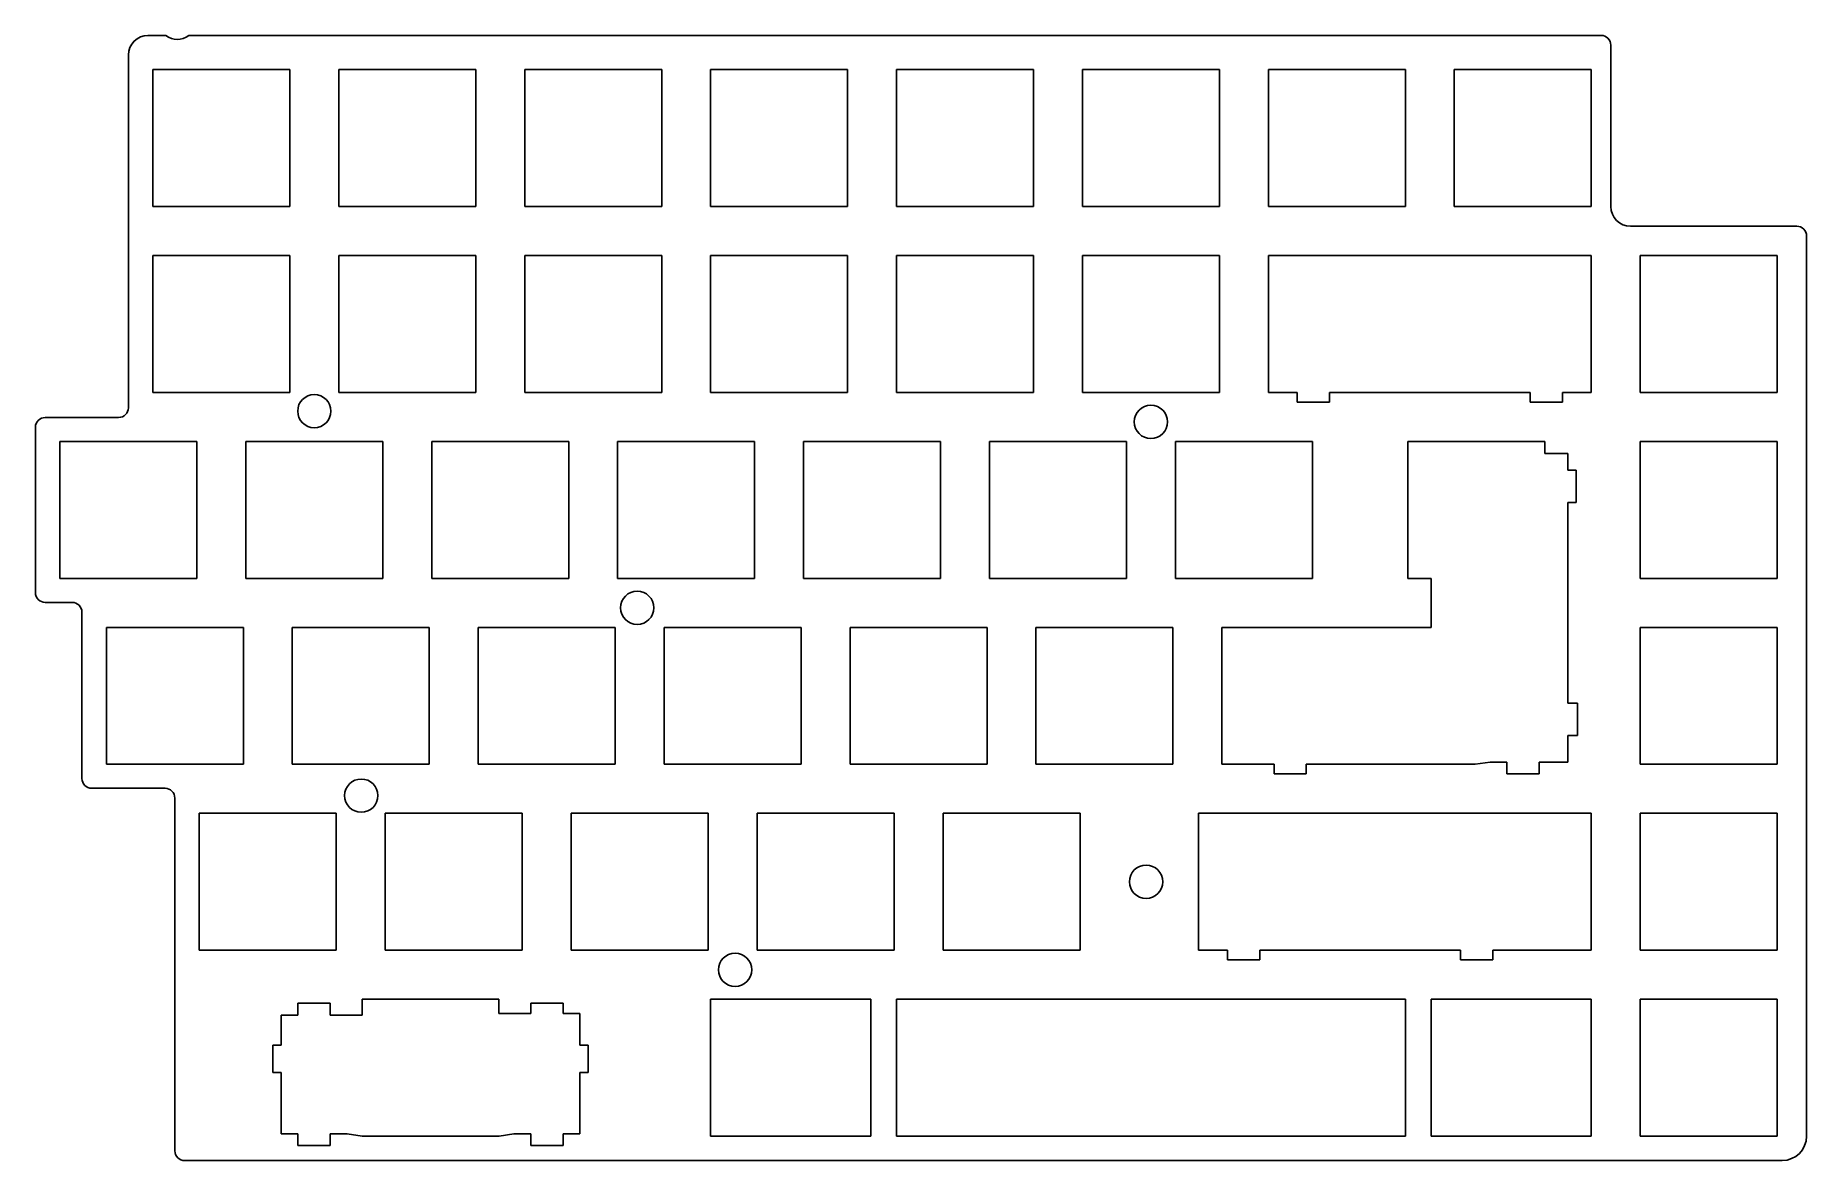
# Model space of a CAD drawing. Header units: millimetres. Extents: x -14 to 166, y 0 to 115.
import ezdxf

# ---------------------------------------------------------------- set-up
doc = ezdxf.new("R2010")
doc.units = ezdxf.units.MM

msp = doc.modelspace()

# ---------------------------------------------------------------- linework, layer by layer
at = {"color": 7, "linetype": 'Continuous', "lineweight": 25}
for p, q in [((-3, 115.0004), (-1.166705, 115.0004)), ((1.166705, 115.0004), (145.4995, 115.0004)), ((-5, 113.0004), (-5, 76.95)), ((146.4995, 114.0004), (146.4995, 97.5)), ((-2.4995, 111.5004), (-2.4995, 97.4996)), ((11.4995, 111.5004), (-2.4995, 111.5004)), ((11.4995, 97.4996), (11.4995, 111.5004)), ((16.4995, 111.5004), (16.4995, 97.4996)), ((30.5005, 111.5004), (16.4995, 111.5004)), ((30.5005, 97.4996), (30.5005, 111.5004)), ((35.4995, 111.5004), (35.4995, 97.4996)), ((49.5005, 111.5004), (35.4995, 111.5004)), ((49.5005, 97.4996), (49.5005, 111.5004)), ((54.4995, 111.5004), (54.4995, 97.4996)), ((68.4995, 111.5004), (54.4995, 111.5004)), ((68.4995, 97.4996), (68.4995, 111.5004)), ((73.5005, 111.5004), (73.5005, 97.4996)), ((87.4995, 111.5004), (73.5005, 111.5004)), ((87.4995, 97.4996), (87.4995, 111.5004)), ((92.4995, 111.5004), (92.4995, 97.4996)), ((106.5005, 111.5004), (92.4995, 111.5004)), ((106.5005, 97.4996), (106.5005, 111.5004)), ((111.5005, 111.5004), (111.5005, 97.4996)), ((125.4995, 111.5004), (111.5005, 111.5004)), ((125.4995, 97.4996), (125.4995, 111.5004)), ((130.5005, 111.5004), (130.5005, 97.4996)), ((144.4995, 111.5004), (130.5005, 111.5004)), ((144.4995, 97.4996), (144.4995, 111.5004)), ((-2.4995, 97.4996), (11.4995, 97.4996)), ((16.4995, 97.4996), (30.5005, 97.4996)), ((35.4995, 97.4996), (49.5005, 97.4996)), ((54.4995, 97.4996), (68.4995, 97.4996)), ((73.5005, 97.4996), (87.4995, 97.4996)), ((92.4995, 97.4996), (106.5005, 97.4996)), ((111.5005, 97.4996), (125.4995, 97.4996)), ((130.5005, 97.4996), (144.4995, 97.4996)), ((148.4995, 95.5), (165.5, 95.5)), ((166.5, 2.5), (166.5, 94.5)), ((-2.4995, 92.5), (-2.4995, 78.5004)), ((11.4995, 92.5), (-2.4995, 92.5)), ((11.4995, 78.5004), (11.4995, 92.5)), ((16.4995, 92.5), (16.4995, 78.5004)), ((30.5005, 92.5), (16.4995, 92.5)), ((30.5005, 78.5004), (30.5005, 92.5)), ((35.4995, 92.5), (35.4995, 78.5004)), ((49.5005, 92.5), (35.4995, 92.5)), ((49.5005, 78.5004), (49.5005, 92.5)), ((54.4995, 92.5), (54.4995, 78.5004)), ((68.4995, 92.5), (54.4995, 92.5)), ((68.4995, 78.5004), (68.4995, 92.5)), ((73.5005, 92.5), (73.5005, 78.5004)), ((87.4995, 92.5), (73.5005, 92.5)), ((87.4995, 78.5004), (87.4995, 92.5)), ((92.4995, 92.5), (92.4995, 78.5004)), ((106.5005, 92.5), (92.4995, 92.5)), ((106.5005, 78.5004), (106.5005, 92.5)), ((111.5005, 92.5), (111.5005, 78.5004)), ((144.4995, 92.5), (111.5005, 92.5)), ((144.4995, 78.5004), (144.4995, 92.5)), ((149.4995, 92.5), (149.4995, 78.5004)), ((163.5005, 92.5), (149.4995, 92.5)), ((163.5005, 78.5004), (163.5005, 92.5)), ((-2.4995, 78.5004), (11.4995, 78.5004)), ((16.4995, 78.5004), (30.5005, 78.5004)), ((35.4995, 78.5004), (49.5005, 78.5004)), ((54.4995, 78.5004), (68.4995, 78.5004)), ((73.5005, 78.5004), (87.4995, 78.5004)), ((92.4995, 78.5004), (106.5005, 78.5004)), ((111.5005, 78.5004), (114.4505, 78.5004)), ((114.4505, 78.5004), (114.4505, 77.5302)), ((117.7505, 78.5004), (138.2505, 78.5004)), ((117.7505, 77.5302), (117.7505, 78.5004)), ((138.2505, 78.5004), (138.2505, 77.5302)), ((141.5495, 78.5004), (144.4995, 78.5004)), ((141.5495, 77.5302), (141.5495, 78.5004)), ((149.4995, 78.5004), (163.5005, 78.5004)), ((114.4505, 77.5302), (117.7505, 77.5302)), ((138.2505, 77.5302), (141.5495, 77.5302)), ((-14.5, 74.95), (-14.5, 58.05)), ((-6, 75.95), (-13.5, 75.95)), ((-11.9995, 73.4994), (-11.9995, 59.5001)), ((1.9995, 73.4994), (-11.9995, 73.4994)), ((1.9995, 59.5001), (1.9995, 73.4994)), ((7.0005, 73.4994), (7.0005, 59.5001)), ((20.9995, 73.4994), (7.0005, 73.4994)), ((20.9995, 59.5001), (20.9995, 73.4994)), ((25.9995, 73.4994), (25.9995, 59.5001)), ((40.0005, 73.4994), (25.9995, 73.4994)), ((40.0005, 59.5001), (40.0005, 73.4994)), ((45.0005, 73.4994), (45.0005, 59.5001)), ((58.9995, 73.4994), (45.0005, 73.4994)), ((58.9995, 59.5001), (58.9995, 73.4994)), ((64.0005, 73.4994), (64.0005, 59.5001)), ((77.9995, 73.4994), (64.0005, 73.4994)), ((77.9995, 59.5001), (77.9995, 73.4994)), ((82.9995, 73.4994), (82.9995, 59.5001)), ((97.0005, 73.4994), (82.9995, 73.4994)), ((97.0005, 59.5001), (97.0005, 73.4994)), ((101.9995, 73.4994), (101.9995, 59.5001)), ((116.0005, 73.4994), (101.9995, 73.4994)), ((116.0005, 59.5001), (116.0005, 73.4994)), ((125.7505, 73.4994), (125.7505, 59.5001)), ((139.7495, 73.4994), (125.7505, 73.4994)), ((139.7495, 72.2745), (139.7495, 73.4994)), ((149.4995, 73.4994), (149.4995, 59.5001)), ((163.5005, 73.4994), (149.4995, 73.4994)), ((163.5005, 59.5001), (163.5005, 73.4994)), ((142.100712, 72.2745), (139.7495, 72.2745)), ((142.100712, 70.55), (142.100712, 72.2745)), ((142.969869, 70.55), (142.100712, 70.55)), ((142.969869, 67.25), (142.969869, 70.55)), ((142.100712, 67.25), (142.969869, 67.25)), ((142.100712, 46.75), (142.100712, 67.25)), ((-11.9995, 59.5001), (1.9995, 59.5001)), ((7.0005, 59.5001), (20.9995, 59.5001)), ((25.9995, 59.5001), (40.0005, 59.5001)), ((45.0005, 59.5001), (58.9995, 59.5001)), ((64.0005, 59.5001), (77.9995, 59.5001)), ((82.9995, 59.5001), (97.0005, 59.5001)), ((101.9995, 59.5001), (116.0005, 59.5001)), ((125.7505, 59.5001), (128.1245, 59.5001)), ((128.1245, 59.5001), (128.1245, 54.4991)), ((149.4995, 59.5001), (163.5005, 59.5001)), ((-13.5, 57.05), (-10.75, 57.05)), ((-9.75, 56.05), (-9.75, 39.05)), ((-7.2495, 54.4991), (-7.2495, 40.4998)), ((6.7495, 54.4991), (-7.2495, 54.4991)), ((6.7495, 40.4998), (6.7495, 54.4991)), ((11.7505, 54.4991), (11.7505, 40.4998)), ((25.7495, 54.4991), (11.7505, 54.4991)), ((25.7495, 40.4998), (25.7495, 54.4991)), ((30.7495, 54.4991), (30.7495, 40.4998)), ((44.7505, 54.4991), (30.7495, 54.4991)), ((44.7505, 40.4998), (44.7505, 54.4991)), ((49.7505, 54.4991), (49.7505, 40.4998)), ((63.7495, 54.4991), (49.7505, 54.4991)), ((63.7495, 40.4998), (63.7495, 54.4991)), ((68.7505, 54.4991), (68.7505, 40.4998)), ((82.7505, 54.4991), (68.7505, 54.4991)), ((82.7505, 40.4998), (82.7505, 54.4991)), ((87.7495, 54.4991), (87.7495, 40.4998)), ((101.7505, 54.4991), (87.7495, 54.4991)), ((101.7505, 40.4998), (101.7505, 54.4991)), ((106.7495, 54.4991), (106.7495, 40.4998)), ((128.1245, 54.4991), (106.7495, 54.4991)), ((149.4995, 54.4991), (149.4995, 40.4998)), ((163.5005, 54.4991), (149.4995, 54.4991)), ((163.5005, 40.4998), (163.5005, 54.4991)), ((143.09, 46.75), (142.100712, 46.75)), ((143.09, 43.45), (143.09, 46.75)), ((142.100712, 43.45), (143.09, 43.45)), ((142.100712, 40.7299), (142.100712, 43.45)), ((-7.2495, 40.4998), (6.7495, 40.4998)), ((11.7505, 40.4998), (25.7495, 40.4998)), ((30.7495, 40.4998), (44.7505, 40.4998)), ((49.7505, 40.4998), (63.7495, 40.4998)), ((68.7505, 40.4998), (82.7505, 40.4998)), ((87.7495, 40.4998), (101.7505, 40.4998)), ((106.7495, 40.4998), (112.0745, 40.4998)), ((112.0745, 40.4998), (112.0745, 39.5297)), ((115.3745, 40.4998), (132.6255, 40.4998)), ((115.3745, 39.5297), (115.3745, 40.4998)), ((132.6255, 40.4998), (134.1495, 40.7299)), ((134.1495, 40.7299), (135.8745, 40.7299)), ((135.8745, 40.7299), (135.8745, 39.5297)), ((139.1755, 40.7299), (142.100712, 40.7299)), ((139.1755, 39.5297), (139.1755, 40.7299)), ((149.4995, 40.4998), (163.5005, 40.4998)), ((-8.75, 38.05), (-1.25, 38.05)), ((112.0745, 39.5297), (115.3745, 39.5297)), ((135.8745, 39.5297), (139.1755, 39.5297)), ((-0.25, 37.05), (-0.25, 1)), ((2.2505, 35.5003), (2.2505, 21.4993)), ((16.2505, 35.5003), (2.2505, 35.5003)), ((16.2505, 21.4993), (16.2505, 35.5003)), ((21.2495, 35.5003), (21.2495, 21.4993)), ((35.2505, 35.5003), (21.2495, 35.5003)), ((35.2505, 21.4993), (35.2505, 35.5003)), ((40.2495, 35.5003), (40.2495, 21.4993)), ((54.2505, 35.5003), (40.2495, 35.5003)), ((54.2505, 21.4993), (54.2505, 35.5003)), ((59.2505, 35.5003), (59.2505, 21.4993)), ((73.2495, 35.5003), (59.2505, 35.5003)), ((73.2495, 21.4993), (73.2495, 35.5003)), ((78.2505, 35.5003), (78.2505, 21.4993)), ((92.2505, 35.5003), (78.2505, 35.5003)), ((92.2505, 21.4993), (92.2505, 35.5003)), ((104.3755, 35.5003), (104.3755, 21.4993)), ((144.4995, 35.5003), (104.3755, 35.5003)), ((144.4995, 21.4993), (144.4995, 35.5003)), ((149.4995, 35.5003), (149.4995, 21.4993)), ((163.5005, 35.5003), (149.4995, 35.5003)), ((163.5005, 21.4993), (163.5005, 35.5003)), ((2.2505, 21.4993), (16.2505, 21.4993)), ((21.2495, 21.4993), (35.2505, 21.4993)), ((40.2495, 21.4993), (54.2505, 21.4993)), ((59.2505, 21.4993), (73.2495, 21.4993)), ((78.2505, 21.4993), (92.2505, 21.4993)), ((104.3755, 21.4993), (107.3245, 21.4993)), ((107.3245, 21.4993), (107.3245, 20.5291)), ((107.3245, 20.5291), (110.6245, 20.5291)), ((110.6245, 21.4993), (131.1245, 21.4993)), ((110.6245, 20.5291), (110.6245, 21.4993)), ((131.1245, 21.4993), (131.1245, 20.5291)), ((131.1245, 20.5291), (134.4245, 20.5291)), ((134.4245, 21.4993), (144.4995, 21.4993)), ((134.4245, 20.5291), (134.4245, 21.4993)), ((149.4995, 21.4993), (163.5005, 21.4993)), ((18.8755, 16.4998), (18.8755, 14.858193)), ((32.874, 16.4998), (18.8755, 16.4998)), ((32.874, 15.0294), (32.874, 16.4998)), ((54.4995, 16.4998), (54.4995, 2.50027)), ((70.8755, 16.4998), (54.4995, 16.4998)), ((70.8755, 2.50027), (70.8755, 16.4998)), ((73.5005, 16.4998), (73.5005, 2.50027)), ((125.4995, 16.4998), (73.5005, 16.4998)), ((125.4995, 2.50027), (125.4995, 16.4998)), ((128.1245, 16.4998), (128.1245, 2.50027)), ((144.4995, 16.4998), (128.1245, 16.4998)), ((144.4995, 2.50027), (144.4995, 16.4998)), ((149.4995, 16.4998), (149.4995, 2.50027)), ((163.5005, 16.4998), (149.4995, 16.4998)), ((163.5005, 2.50027), (163.5005, 16.4998)), ((10.5995, 14.858193), (10.5995, 11.8006)), ((12.321, 14.858193), (10.5995, 14.858193)), ((12.321, 16.1), (12.321, 14.858193)), ((15.619, 16.1), (12.321, 16.1)), ((15.619, 14.858193), (15.619, 16.1)), ((18.8755, 14.858193), (15.619, 14.858193)), ((36.121, 15.0294), (32.874, 15.0294)), ((36.121, 16.1), (36.121, 15.0294)), ((39.419, 16.1), (36.121, 16.1)), ((39.419, 15.0294), (39.419, 16.1)), ((41.149, 15.0294), (39.419, 15.0294)), ((41.149, 11.8006), (41.149, 15.0294)), ((9.7745, 11.8006), (9.7745, 9.00046)), ((10.5995, 11.8006), (9.7745, 11.8006)), ((41.9755, 11.8006), (41.149, 11.8006)), ((41.9755, 9.00046), (41.9755, 11.8006)), ((9.7745, 9.00046), (10.5995, 9.00046)), ((10.5995, 9.00046), (10.5995, 2.7304)), ((41.1495, 9.00046), (41.9755, 9.00046)), ((41.1495, 2.7304), (41.1495, 9.00046)), ((10.5995, 2.7304), (12.3255, 2.7304)), ((12.3255, 2.7304), (12.3255, 1.53013)), ((15.6255, 2.7304), (17.3495, 2.7304)), ((15.6255, 1.53013), (15.6255, 2.7304)), ((17.3495, 2.7304), (18.8755, 2.50027)), ((18.8755, 2.50027), (32.8745, 2.50027)), ((32.8745, 2.50027), (34.4005, 2.7304)), ((34.4005, 2.7304), (36.1255, 2.7304)), ((36.1255, 2.7304), (36.1255, 1.53013)), ((39.4245, 2.7304), (41.1495, 2.7304)), ((39.4245, 1.53013), (39.4245, 2.7304)), ((54.4995, 2.50027), (70.8755, 2.50027)), ((73.5005, 2.50027), (125.4995, 2.50027)), ((128.1245, 2.50027), (144.4995, 2.50027)), ((149.4995, 2.50027), (163.5005, 2.50027)), ((0.75, 0), (164, 0)), ((12.3255, 1.53013), (15.6255, 1.53013)), ((36.1255, 1.53013), (39.4245, 1.53013))]:
    msp.add_line(p, q, dxfattribs=at)
for centre in [(14, 76.6), (99.5, 75.5), (47, 56.5), (18.8, 37.3), (99, 28.5), (57, 19.5)]:
    msp.add_circle(centre, 1.7, dxfattribs=at)
for centre, radius, start, end in [((-3, 113.0004), 2, 90, 180), ((0, 116.5), 1.9, 232.116706, 307.883294), ((145.4995, 114.0004), 1, 0, 90), ((148.4995, 97.5), 2, 180, 270), ((165.5, 94.5), 1, 0, 90), ((-6, 76.95), 1, 270, 0), ((-13.5, 74.95), 1, 90, 180), ((-13.5, 58.05), 1, 180, 270), ((-10.75, 56.05), 1, 0, 90), ((-8.75, 39.05), 1, 180, 270), ((-1.25, 37.05), 1, 0, 90), ((164, 2.5), 2.5, 270, 0), ((0.75, 1), 1, 180, 270)]:
    msp.add_arc(centre, radius, start, end, dxfattribs=at)

doc.saveas('drawing.dxf')
